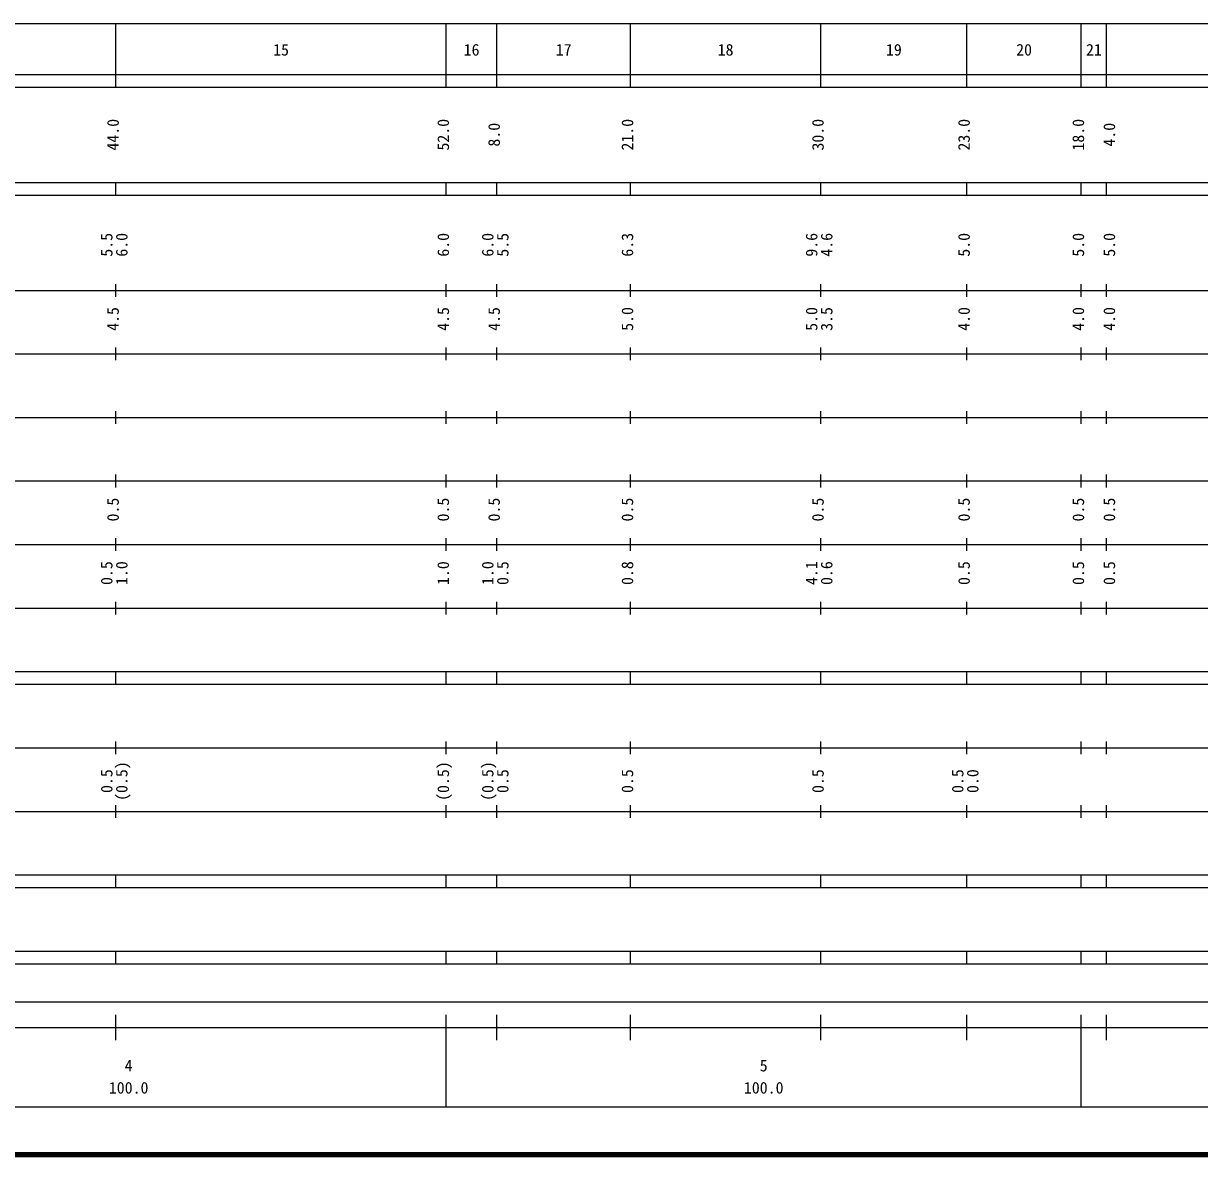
# Model space of a CAD drawing. Units: millimetres on the paper, enlarged 1000 times. Extents: x 40000 to 680000, y 20000 to 380000.
# Drawn here: x 301447 to 486619, y 20000 to 198000 of the extents above; entities that cross this region are included whole.
import ezdxf
from ezdxf.enums import TextEntityAlignment as Align

# ---------------------------------------------------------------- set-up
doc = ezdxf.new("R2010")
doc.units = ezdxf.units.MM
doc.header["$LTSCALE"] = 1000
doc.layers.add('M-TTL', color=2, linetype='Continuous', lineweight=140)
doc.layers.add('M-TTL-BAND', color=7, linetype='Continuous', lineweight=25)
doc.styles.add('ＭＳ ゴシック', font='')
doc.styles.get('ＭＳ ゴシック').set_extended_font_data('MS Gothic')

msp = doc.modelspace()

# ---------------------------------------------------------------- linework, layer by layer
at = {"layer": 'M-TTL'}
msp.add_line((40000, 20000), (680000, 20000), dxfattribs=at)
at = {"layer": 'M-TTL-BAND'}
for p, q in [((68000, 198000), (579000, 198000)), ((316000, 188000), (316000, 198000)), ((368000, 188000), (368000, 198000)), ((376000, 188000), (376000, 198000)), ((397000, 188000), (397000, 198000)), ((427000, 188000), (427000, 198000)), ((450000, 188000), (450000, 198000)), ((468000, 188000), (468000, 198000)), ((472000, 188000), (472000, 198000)), ((40000, 190000), (579000, 190000)), ((40000, 188000), (579000, 188000)), ((40000, 173000), (579000, 173000)), ((316000, 171000), (316000, 173000)), ((368000, 171000), (368000, 173000)), ((376000, 171000), (376000, 173000)), ((397000, 171000), (397000, 173000)), ((427000, 171000), (427000, 173000)), ((450000, 171000), (450000, 173000)), ((468000, 171000), (468000, 173000)), ((472000, 171000), (472000, 173000)), ((40000, 171000), (579000, 171000)), ((40000, 156000), (579000, 156000)), ((316000, 155000), (316000, 157000)), ((368000, 155000), (368000, 157000)), ((376000, 155000), (376000, 157000)), ((397000, 155000), (397000, 157000)), ((427000, 155000), (427000, 157000)), ((450000, 155000), (450000, 157000)), ((468000, 155000), (468000, 157000)), ((472000, 155000), (472000, 157000)), ((316000, 145000), (316000, 147000)), ((368000, 145000), (368000, 147000)), ((376000, 145000), (376000, 147000)), ((397000, 145000), (397000, 147000)), ((427000, 145000), (427000, 147000)), ((450000, 145000), (450000, 147000)), ((468000, 145000), (468000, 147000)), ((472000, 145000), (472000, 147000)), ((46000, 146000), (579000, 146000)), ((52000, 136000), (579000, 136000)), ((316000, 135000), (316000, 137000)), ((368000, 135000), (368000, 137000)), ((376000, 135000), (376000, 137000)), ((397000, 135000), (397000, 137000)), ((427000, 135000), (427000, 137000)), ((450000, 135000), (450000, 137000)), ((468000, 135000), (468000, 137000)), ((472000, 135000), (472000, 137000)), ((46000, 126000), (579000, 126000)), ((316000, 125000), (316000, 127000)), ((368000, 125000), (368000, 127000)), ((376000, 125000), (376000, 127000)), ((397000, 125000), (397000, 127000)), ((427000, 125000), (427000, 127000)), ((450000, 125000), (450000, 127000)), ((468000, 125000), (468000, 127000)), ((472000, 125000), (472000, 127000)), ((316000, 115000), (316000, 117000)), ((368000, 115000), (368000, 117000)), ((376000, 115000), (376000, 117000)), ((397000, 115000), (397000, 117000)), ((427000, 115000), (427000, 117000)), ((450000, 115000), (450000, 117000)), ((468000, 115000), (468000, 117000)), ((472000, 115000), (472000, 117000)), ((52000, 116000), (579000, 116000)), ((46000, 106000), (579000, 106000)), ((316000, 105000), (316000, 107000)), ((368000, 105000), (368000, 107000)), ((376000, 105000), (376000, 107000)), ((397000, 105000), (397000, 107000)), ((427000, 105000), (427000, 107000)), ((450000, 105000), (450000, 107000)), ((468000, 105000), (468000, 107000)), ((472000, 105000), (472000, 107000)), ((40000, 96000), (579000, 96000)), ((316000, 94000), (316000, 96000)), ((368000, 94000), (368000, 96000)), ((376000, 94000), (376000, 96000)), ((397000, 94000), (397000, 96000)), ((427000, 94000), (427000, 96000)), ((450000, 94000), (450000, 96000)), ((468000, 94000), (468000, 96000)), ((472000, 94000), (472000, 96000)), ((40000, 94000), (579000, 94000)), ((49000, 84000), (579000, 84000)), ((316000, 83000), (316000, 85000)), ((368000, 83000), (368000, 85000)), ((376000, 83000), (376000, 85000)), ((397000, 83000), (397000, 85000)), ((427000, 83000), (427000, 85000)), ((450000, 83000), (450000, 85000)), ((468000, 83000), (468000, 85000)), ((472000, 83000), (472000, 85000)), ((316000, 73000), (316000, 75000)), ((368000, 73000), (368000, 75000)), ((376000, 73000), (376000, 75000)), ((397000, 73000), (397000, 75000)), ((427000, 73000), (427000, 75000)), ((450000, 73000), (450000, 75000)), ((468000, 73000), (468000, 75000)), ((472000, 73000), (472000, 75000)), ((40000, 74000), (579000, 74000)), ((40000, 64000), (579000, 64000)), ((316000, 62000), (316000, 64000)), ((368000, 62000), (368000, 64000)), ((376000, 62000), (376000, 64000)), ((397000, 62000), (397000, 64000)), ((427000, 62000), (427000, 64000)), ((450000, 62000), (450000, 64000)), ((468000, 62000), (468000, 64000)), ((472000, 62000), (472000, 64000)), ((40000, 62000), (579000, 62000)), ((40000, 52000), (579000, 52000)), ((316000, 50000), (316000, 52000)), ((368000, 50000), (368000, 52000)), ((376000, 50000), (376000, 52000)), ((397000, 50000), (397000, 52000)), ((427000, 50000), (427000, 52000)), ((450000, 50000), (450000, 52000)), ((468000, 50000), (468000, 52000)), ((472000, 50000), (472000, 52000)), ((40000, 50000), (579000, 50000)), ((224500, 44000), (569000, 44000)), ((316000, 38000), (316000, 42000)), ((368000, 27500), (368000, 42000)), ((376000, 38000), (376000, 42000)), ((397000, 38000), (397000, 42000)), ((427000, 38000), (427000, 42000)), ((450000, 38000), (450000, 42000)), ((468000, 27500), (468000, 42000)), ((472000, 38000), (472000, 42000)), ((40000, 40000), (579000, 40000)), ((68000, 27500), (579000, 27500))]:
    msp.add_line(p, q, dxfattribs=at)

# ---------------------------------------------------------------- texts
at = {"layer": 'M-TTL-BAND', "style": 'ＭＳ ゴシック'}
for s, p in [('15', (342000, 192405)), ('16', (372000, 192405)), ('17', (386500, 192405)), ('18', (412000, 192405)), ('19', (438500, 192405)), ('20', (459000, 192405)), ('21', (470000, 192405)), ('4', (318000, 32523)), ('5', (418000, 32523)), ('100.0', (318000, 29033)), ('100.0', (418000, 29033))]:
    msp.add_text(s, height=1833, dxfattribs=at).set_placement(p, align=Align.BOTTOM_CENTER)
for s, p in [('44.0', (317000, 180500)), ('52.0', (369000, 180500)), ('8.0', (377000, 180500)), ('21.0', (398000, 180500)), ('30.0', (428000, 180500)), ('23.0', (451000, 180500)), ('18.0', (469000, 180500)), ('4.0', (473882, 180500)), ('5.5', (316000, 163174)), ('6.0', (318370, 163174)), ('6.0', (369000, 163174)), ('6.0', (376000, 163174)), ('5.5', (378370, 163174)), ('6.3', (398000, 163174)), ('9.6', (427000, 163174)), ('4.6', (429370, 163174)), ('5.0', (451000, 163174)), ('5.0', (469000, 163174)), ('5.0', (473882, 163174)), ('4.5', (317000, 151500)), ('4.5', (369000, 151500)), ('4.5', (377000, 151500)), ('5.0', (398000, 151500)), ('5.0', (427000, 151500)), ('3.5', (429370, 151500)), ('4.0', (451000, 151500)), ('4.0', (469000, 151500)), ('4.0', (473882, 151500)), ('0.5', (317000, 121500)), ('0.5', (369000, 121500)), ('0.5', (377000, 121500)), ('0.5', (398000, 121500)), ('0.5', (428000, 121500)), ('0.5', (451000, 121500)), ('0.5', (469000, 121500)), ('0.5', (473882, 121500)), ('0.5', (316000, 111500)), ('1.0', (318370, 111500)), ('1.0', (369000, 111500)), ('1.0', (376000, 111500)), ('0.5', (378370, 111500)), ('0.8', (398000, 111500)), ('4.1', (427000, 111500)), ('0.6', (429370, 111500)), ('0.5', (451000, 111500)), ('0.5', (469000, 111500)), ('0.5', (473882, 111500)), ('(0.5)', (318370, 78764)), ('(0.5)', (369000, 78764)), ('(0.5)', (376000, 78764)), ('0.5', (316000, 78764)), ('0.5', (378370, 78764)), ('0.5', (398000, 78764)), ('0.5', (428000, 78764)), ('0.5', (450000, 78764)), ('0.0', (452370, 78764))]:
    msp.add_text(s, height=1833, rotation=90, dxfattribs=at).set_placement(p, align=Align.BOTTOM_CENTER)

doc.saveas('drawing.dxf')
